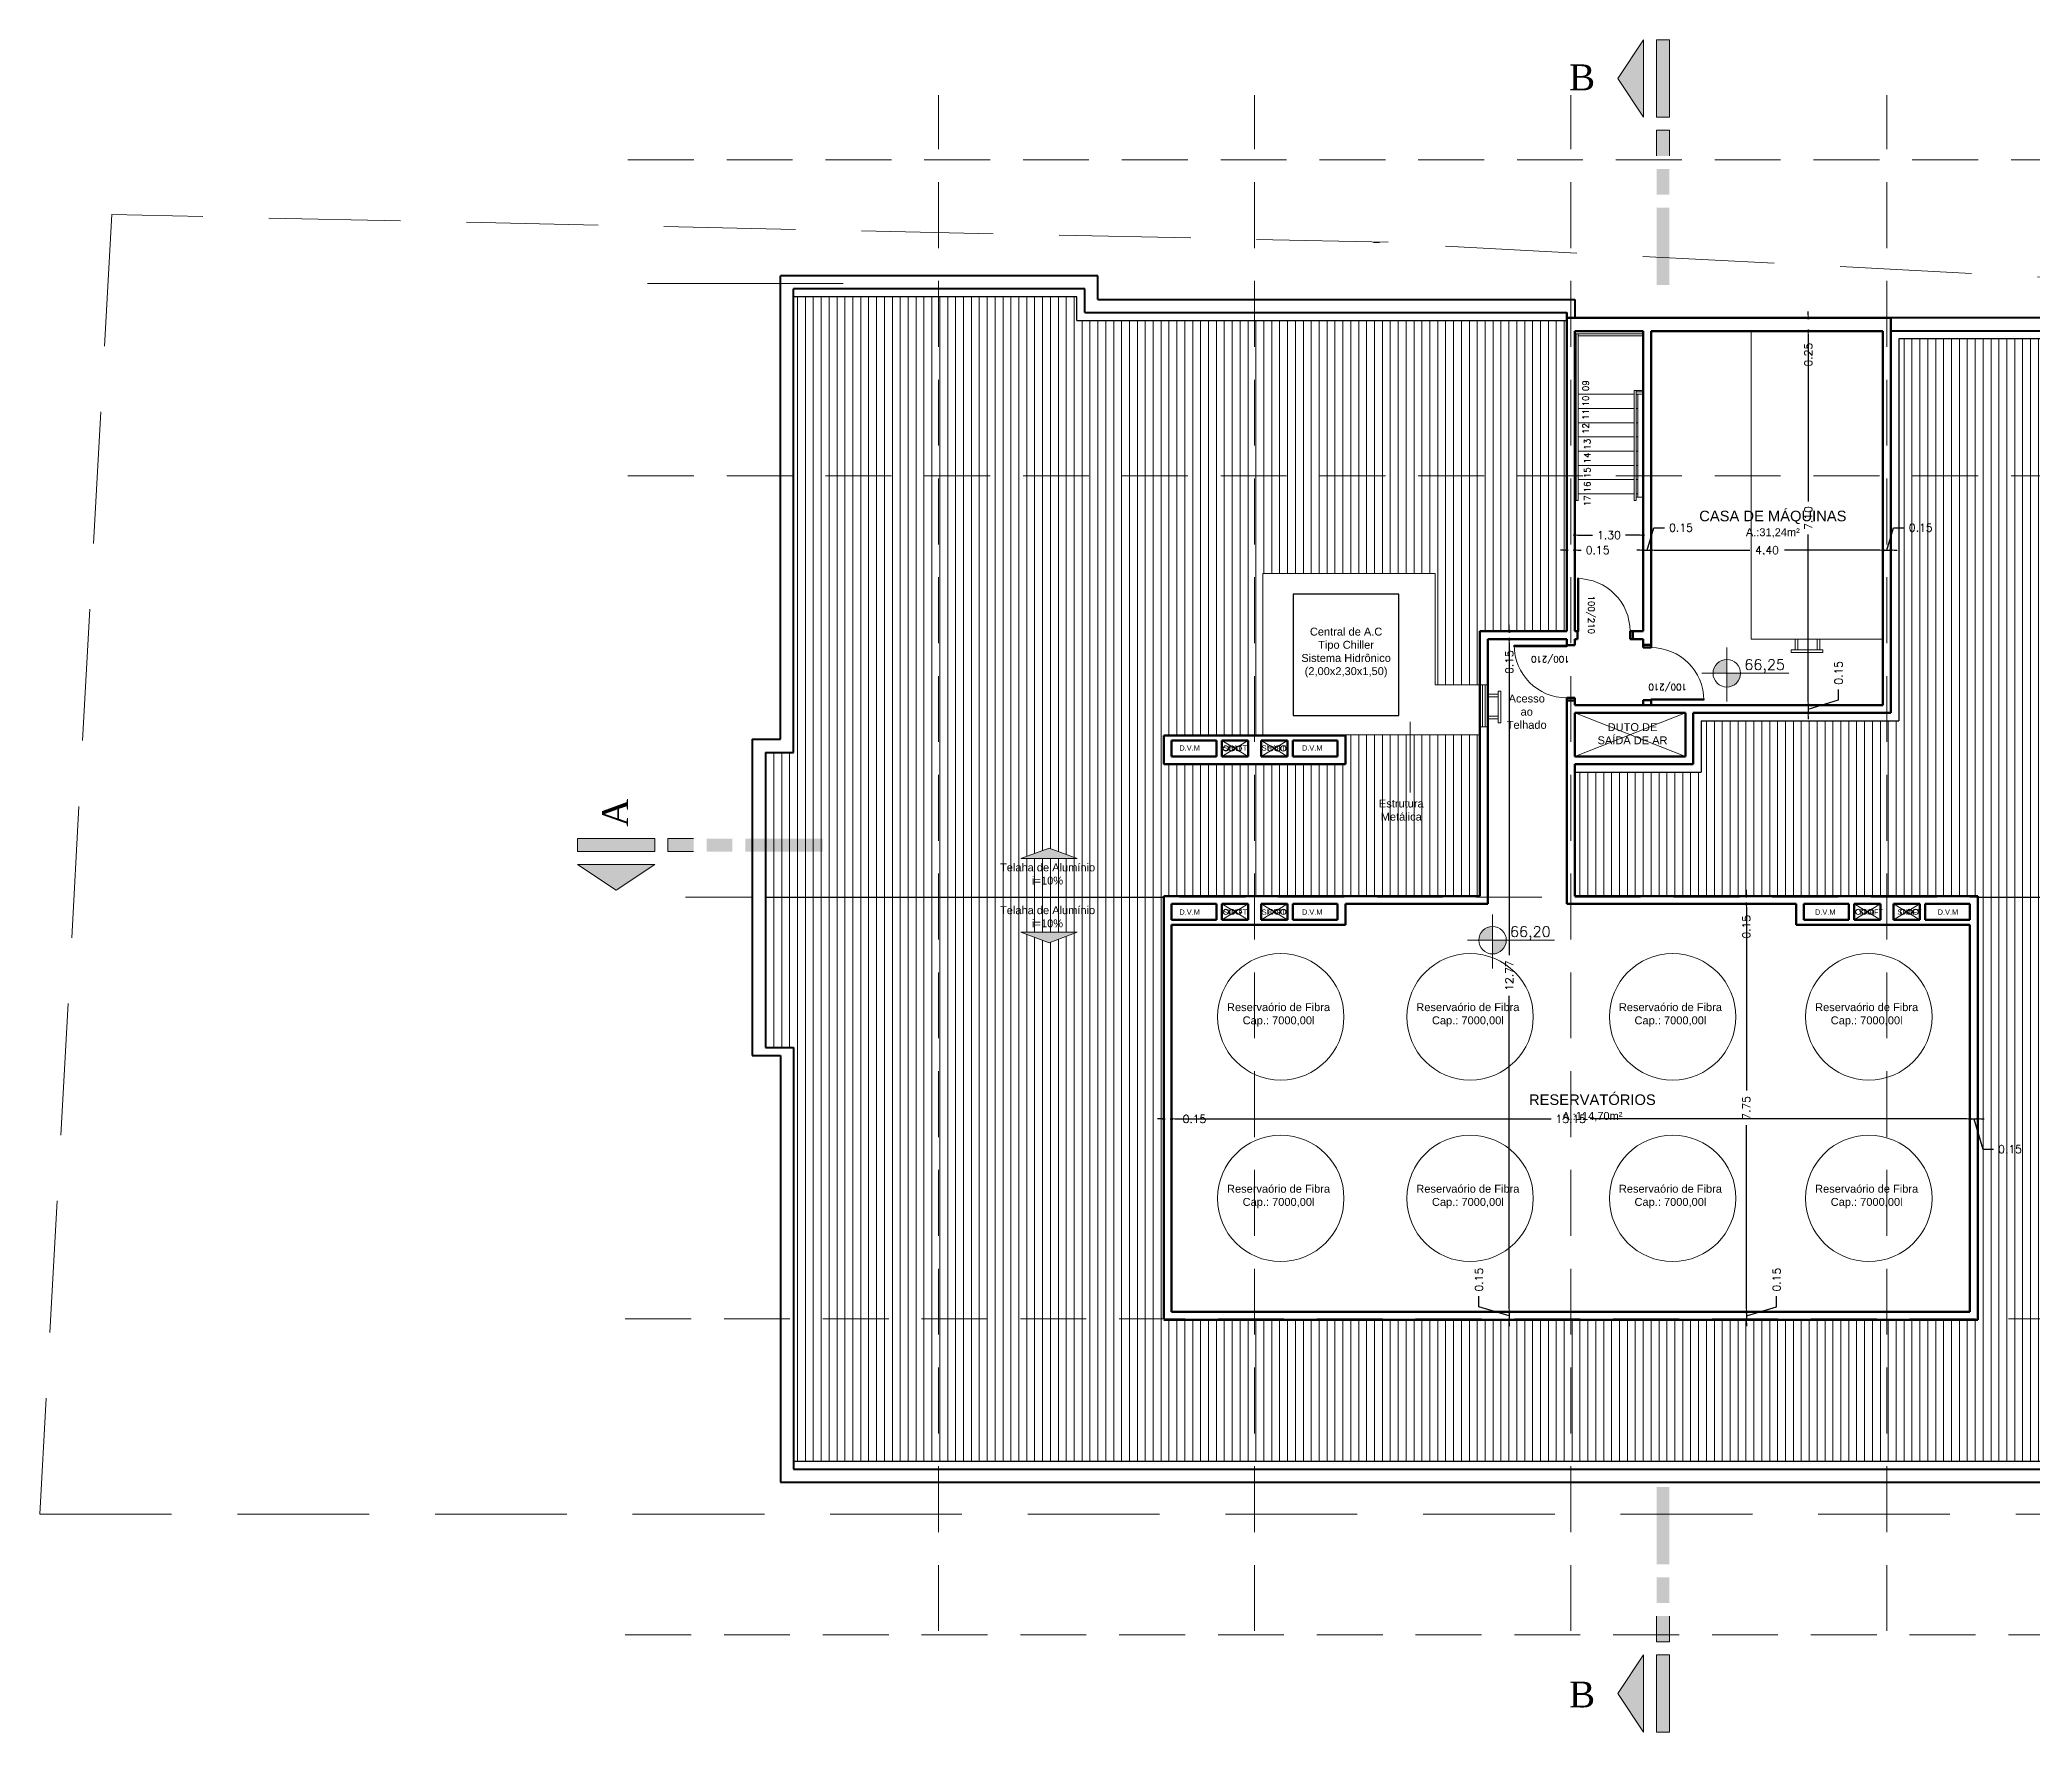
# Model space of a CAD drawing. Header units: millimetres. Extents: x 705 to 840, y 133 to 501.
# Drawn here: x 712.14 to 749.95, y 468.52 to 500.65 of the extents above; entities that cross this region are included whole.
import ezdxf

# ---------------------------------------------------------------- set-up
doc = ezdxf.new("R2010")
doc.units = ezdxf.units.MM
doc.header["$LTSCALE"] = 10
doc.linetypes.add('DASHED2', pattern=[0.375, 0.25, -0.125])
doc.layers.get('0').update_dxf_attribs({"color": 90})
for name, color, linetype, lineweight in [('cinza 03', 252, 'Continuous', 13), ('COTA', 90, 'Continuous', 9), ('linha estutura', 252, 'Continuous', 13), ('PAREDES', 50, 'Continuous', 50), ('PAREDES 2', 50, 'Continuous', 50), ('pn 02', 16, 'Continuous', 20), ('pn 04', 130, 'Continuous', 40), ('PN-01', 90, 'Continuous', 13), ('PN-03', 180, 'Continuous', 30), ('recuos', 16, 'Continuous', 20), ('texto', 16, 'Continuous', 20)]:
    doc.layers.add(name, color=color, linetype=linetype, lineweight=lineweight)
doc.styles.get("Standard").update_dxf_attribs({"font": 'simplex.shx'})
doc.dimstyles.new('1-100', dxfattribs={"dimtxt": 0.15, "dimasz": 0.06, "dimexe": 0.2, "dimexo": 0.1, "dimgap": 0.1, "dimtad": 0, "dimzin": 0, "dimdsep": 46, "dimtxsty": 'Standard', "dimblk": 'DOT', "dimcen": 0.09, "dimclrd": 90, "dimclre": 90, "dimclrt": 16, "dimadec": 0, "dimazin": 0, "dimtfac": 1, "dimtofl": 0, "dimtmove": 0, "dimatfit": 3, "dimldrblk": 'DOT', "dimfxl": 0, "dimtolj": 1, "dimtzin": 0, "dimarcsym": 0})

# ---------------------------------------------------------------- blocks, each defined once
blk = doc.blocks.new('_DOT')
at = {"color": 0, "linetype": 'ByBlock'}
blk.add_line((-0.5, 0), (-1, 0), dxfattribs=at)
at = {"color": 0, "linetype": 'ByBlock', "const_width": 0.5}
blk.add_lwpolyline([(-0.25, 0, 1), (0.25, 0, 1)], format="xyb", close=True, dxfattribs=at)
blk = doc.blocks.new('*D143')
at = {"layer": 'linha estutura', "color": 90, "lineweight": -2}
for p, q in [((741.056, 490.963), (740.996, 490.963)), ((741.116, 491.038), (741.116, 490.763)), ((741.266, 491.038), (741.266, 490.763)), ((741.326, 490.963), (741.386, 490.963))]:
    blk.add_line(p, q, dxfattribs=at)
at = {"layer": 'linha estutura', "color": 90, "lineweight": -2, "xscale": 0.06, "yscale": 0.06, "zscale": 0.06}
blk.add_blockref('_DOT', (741.116, 490.963), dxfattribs=at)
at = {"layer": 'linha estutura', "color": 90, "lineweight": -2, "xscale": 0.06, "yscale": 0.06, "zscale": 0.06, "rotation": 180}
blk.add_blockref('_DOT', (741.266, 490.963), dxfattribs=at)
at = {"layer": 'linha estutura', "color": 16, "insert": (741.7, 490.963), "char_height": 0.15, "attachment_point": 5}
blk.add_mtext('\\A1;0.15', dxfattribs=at)
blk = doc.blocks.new('*D144')
at = {"layer": 'linha estutura', "color": 90, "lineweight": -2}
for p, q in [((741.266, 491.323), (741.266, 491.048)), ((741.326, 491.248), (741.602, 491.248)), ((742.506, 491.248), (742.23, 491.248)), ((742.566, 491.348), (742.566, 491.448))]:
    blk.add_line(p, q, dxfattribs=at)
at = {"layer": 'linha estutura', "color": 90, "lineweight": -2, "xscale": 0.06, "yscale": 0.06, "zscale": 0.06, "rotation": 180}
blk.add_blockref('_DOT', (741.266, 491.248), dxfattribs=at)
at = {"layer": 'linha estutura', "color": 90, "lineweight": -2, "xscale": 0.06, "yscale": 0.06, "zscale": 0.06}
blk.add_blockref('_DOT', (742.566, 491.248), dxfattribs=at)
at = {"layer": 'linha estutura', "color": 16, "insert": (741.916, 491.248), "char_height": 0.15, "attachment_point": 5}
blk.add_mtext('\\A1;1.30', dxfattribs=at)
blk = doc.blocks.new('*D145')
at = {"layer": 'linha estutura', "color": 90, "lineweight": -2}
for p, q in [((742.566, 491.063), (742.566, 491.163)), ((742.641, 490.963), (742.768, 491.388)), ((742.716, 491.063), (742.716, 491.163)), ((742.768, 491.388), (742.968, 491.388)), ((742.506, 490.963), (742.446, 490.963)), ((742.566, 490.963), (742.716, 490.963)), ((742.776, 490.963), (742.836, 490.963))]:
    blk.add_line(p, q, dxfattribs=at)
at = {"layer": 'linha estutura', "color": 90, "lineweight": -2, "xscale": 0.06, "yscale": 0.06, "zscale": 0.06}
blk.add_blockref('_DOT', (742.566, 490.963), dxfattribs=at)
at = {"layer": 'linha estutura', "color": 90, "lineweight": -2, "xscale": 0.06, "yscale": 0.06, "zscale": 0.06, "rotation": 180}
blk.add_blockref('_DOT', (742.716, 490.963), dxfattribs=at)
at = {"layer": 'linha estutura', "color": 16, "insert": (743.283, 491.388), "char_height": 0.15, "attachment_point": 5}
blk.add_mtext('\\A1;0.15', dxfattribs=at)
blk = doc.blocks.new('*D146')
at = {"layer": 'linha estutura', "color": 90, "lineweight": -2}
for p, q in [((742.716, 491.063), (742.716, 491.163)), ((747.116, 491.063), (747.116, 491.163)), ((742.776, 490.963), (744.587, 490.963)), ((747.056, 490.963), (745.244, 490.963))]:
    blk.add_line(p, q, dxfattribs=at)
at = {"layer": 'linha estutura', "color": 90, "lineweight": -2, "xscale": 0.06, "yscale": 0.06, "zscale": 0.06, "rotation": 180}
blk.add_blockref('_DOT', (742.716, 490.963), dxfattribs=at)
at = {"layer": 'linha estutura', "color": 90, "lineweight": -2, "xscale": 0.06, "yscale": 0.06, "zscale": 0.06}
blk.add_blockref('_DOT', (747.116, 490.963), dxfattribs=at)
at = {"layer": 'linha estutura', "color": 16, "insert": (744.916, 490.963), "char_height": 0.15, "attachment_point": 5}
blk.add_mtext('\\A1;4.40', dxfattribs=at)
blk = doc.blocks.new('*D147')
at = {"layer": 'linha estutura', "color": 90, "lineweight": -2}
for p, q in [((747.116, 491.063), (747.116, 491.163)), ((747.191, 490.963), (747.318, 491.388)), ((747.266, 491.063), (747.266, 491.163)), ((747.318, 491.388), (747.518, 491.388)), ((747.056, 490.963), (746.996, 490.963)), ((747.116, 490.963), (747.266, 490.963)), ((747.326, 490.963), (747.386, 490.963))]:
    blk.add_line(p, q, dxfattribs=at)
at = {"layer": 'linha estutura', "color": 90, "lineweight": -2, "xscale": 0.06, "yscale": 0.06, "zscale": 0.06}
blk.add_blockref('_DOT', (747.116, 490.963), dxfattribs=at)
at = {"layer": 'linha estutura', "color": 90, "lineweight": -2, "xscale": 0.06, "yscale": 0.06, "zscale": 0.06, "rotation": 180}
blk.add_blockref('_DOT', (747.266, 490.963), dxfattribs=at)
at = {"layer": 'linha estutura', "color": 16, "insert": (747.833, 491.388), "char_height": 0.15, "attachment_point": 5}
blk.add_mtext('\\A1;0.15', dxfattribs=at)
blk = doc.blocks.new('*D148')
at = {"layer": 'linha estutura', "color": 90, "lineweight": -2}
for p, q in [((745.508, 495.372), (745.899, 495.372)), ((745.699, 495.432), (745.699, 495.492)), ((745.508, 495.122), (745.899, 495.122)), ((745.699, 495.062), (745.699, 495.002))]:
    blk.add_line(p, q, dxfattribs=at)
at = {"layer": 'linha estutura', "color": 90, "lineweight": -2, "xscale": 0.06, "yscale": 0.06, "zscale": 0.06}
for p, rotation in [((745.699, 495.372), 270), ((745.699, 495.122), 90)]:
    blk.add_blockref('_DOT', p, dxfattribs=dict(at, rotation=rotation))
at = {"layer": 'linha estutura', "color": 16, "insert": (745.699, 494.673), "char_height": 0.15, "attachment_point": 5, "rotation": 90}
blk.add_mtext('\\A1;0.25', dxfattribs=at)
blk = doc.blocks.new('*D149')
at = {"layer": 'linha estutura', "color": 90, "lineweight": -2}
for p, q in [((745.508, 495.122), (745.899, 495.122)), ((745.699, 495.062), (745.699, 491.886)), ((745.699, 488.082), (745.699, 491.257)), ((745.799, 488.022), (745.899, 488.022))]:
    blk.add_line(p, q, dxfattribs=at)
at = {"layer": 'linha estutura', "color": 90, "lineweight": -2, "xscale": 0.06, "yscale": 0.06, "zscale": 0.06}
for p, rotation in [((745.699, 495.122), 90), ((745.699, 488.022), 270)]:
    blk.add_blockref('_DOT', p, dxfattribs=dict(at, rotation=rotation))
at = {"layer": 'linha estutura', "color": 16, "insert": (745.699, 491.572), "char_height": 0.15, "attachment_point": 5, "rotation": 90}
blk.add_mtext('\\A1;7.10', dxfattribs=at)
blk = doc.blocks.new('*D150')
at = {"layer": 'linha estutura', "color": 90, "lineweight": -2}
for p, q in [((745.699, 488.082), (745.699, 488.142)), ((746.274, 488.119), (746.274, 488.319)), ((745.699, 487.947), (746.274, 488.119)), ((745.699, 488.022), (745.699, 487.872)), ((745.699, 487.812), (745.699, 487.752)), ((745.799, 488.022), (745.899, 488.022)), ((745.799, 487.872), (745.899, 487.872))]:
    blk.add_line(p, q, dxfattribs=at)
at = {"layer": 'linha estutura', "color": 90, "lineweight": -2, "xscale": 0.06, "yscale": 0.06, "zscale": 0.06}
for p, rotation in [((745.699, 488.022), 270), ((745.699, 487.872), 90)]:
    blk.add_blockref('_DOT', p, dxfattribs=dict(at, rotation=rotation))
at = {"layer": 'linha estutura', "color": 16, "insert": (746.274, 488.633), "char_height": 0.15, "attachment_point": 5, "rotation": 90}
blk.add_mtext('\\A1;0.15', dxfattribs=at)
blk = doc.blocks.new('*D151')
at = {"layer": 'linha estutura', "color": 90, "lineweight": -2}
for p, q in [((733.466, 480.221), (733.466, 480.365)), ((733.616, 480.221), (733.616, 480.365)), ((733.406, 480.165), (733.346, 480.165)), ((733.676, 480.165), (733.736, 480.165))]:
    blk.add_line(p, q, dxfattribs=at)
at = {"layer": 'linha estutura', "color": 90, "lineweight": -2, "xscale": 0.06, "yscale": 0.06, "zscale": 0.06}
blk.add_blockref('_DOT', (733.466, 480.165), dxfattribs=at)
at = {"layer": 'linha estutura', "color": 90, "lineweight": -2, "xscale": 0.06, "yscale": 0.06, "zscale": 0.06, "rotation": 180}
blk.add_blockref('_DOT', (733.616, 480.165), dxfattribs=at)
at = {"layer": 'linha estutura', "color": 16, "insert": (734.05, 480.165), "char_height": 0.15, "attachment_point": 5}
blk.add_mtext('\\A1;0.15', dxfattribs=at)
blk = doc.blocks.new('*D152')
at = {"layer": 'linha estutura', "color": 90, "lineweight": -2}
for p, q in [((733.616, 480.221), (733.616, 480.365)), ((733.676, 480.165), (740.819, 480.165)), ((748.706, 480.165), (741.562, 480.165)), ((748.766, 480.065), (748.766, 479.965))]:
    blk.add_line(p, q, dxfattribs=at)
at = {"layer": 'linha estutura', "color": 90, "lineweight": -2, "xscale": 0.06, "yscale": 0.06, "zscale": 0.06, "rotation": 180}
blk.add_blockref('_DOT', (733.616, 480.165), dxfattribs=at)
at = {"layer": 'linha estutura', "color": 90, "lineweight": -2, "xscale": 0.06, "yscale": 0.06, "zscale": 0.06}
blk.add_blockref('_DOT', (748.766, 480.165), dxfattribs=at)
at = {"layer": 'linha estutura', "color": 16, "insert": (741.191, 480.165), "char_height": 0.15, "attachment_point": 5}
blk.add_mtext('\\A1;15.15', dxfattribs=at)
blk = doc.blocks.new('*D153')
at = {"layer": 'linha estutura', "color": 90, "lineweight": -2}
for p, q in [((748.706, 480.165), (748.646, 480.165)), ((748.766, 480.165), (748.916, 480.165)), ((748.766, 480.065), (748.766, 479.965)), ((748.841, 480.165), (749.013, 479.59)), ((748.916, 480.065), (748.916, 479.965)), ((748.976, 480.165), (749.036, 480.165)), ((749.013, 479.59), (749.213, 479.59))]:
    blk.add_line(p, q, dxfattribs=at)
at = {"layer": 'linha estutura', "color": 90, "lineweight": -2, "xscale": 0.06, "yscale": 0.06, "zscale": 0.06}
blk.add_blockref('_DOT', (748.766, 480.165), dxfattribs=at)
at = {"layer": 'linha estutura', "color": 90, "lineweight": -2, "xscale": 0.06, "yscale": 0.06, "zscale": 0.06, "rotation": 180}
blk.add_blockref('_DOT', (748.916, 480.165), dxfattribs=at)
at = {"layer": 'linha estutura', "color": 16, "insert": (749.528, 479.59), "char_height": 0.15, "attachment_point": 5}
blk.add_mtext('\\A1;0.15', dxfattribs=at)
blk = doc.blocks.new('*D154')
at = {"layer": 'linha estutura', "color": 90, "lineweight": -2}
for p, q in [((740.024, 489.482), (740.024, 489.542)), ((740.116, 489.422), (740.224, 489.422)), ((740.116, 489.272), (740.224, 489.272)), ((740.024, 489.212), (740.024, 489.152))]:
    blk.add_line(p, q, dxfattribs=at)
at = {"layer": 'linha estutura', "color": 90, "lineweight": -2, "xscale": 0.06, "yscale": 0.06, "zscale": 0.06}
for p, rotation in [((740.024, 489.422), 270), ((740.024, 489.272), 90)]:
    blk.add_blockref('_DOT', p, dxfattribs=dict(at, rotation=rotation))
at = {"layer": 'linha estutura', "color": 16, "insert": (740.024, 488.837), "char_height": 0.15, "attachment_point": 5, "rotation": 90}
blk.add_mtext('\\A1;0.15', dxfattribs=at)
blk = doc.blocks.new('*D155')
at = {"layer": 'linha estutura', "color": 90, "lineweight": -2}
for p, q in [((740.116, 489.272), (740.224, 489.272)), ((740.024, 489.212), (740.024, 483.272)), ((740.024, 476.562), (740.024, 482.501)), ((739.924, 476.502), (739.824, 476.502))]:
    blk.add_line(p, q, dxfattribs=at)
at = {"layer": 'linha estutura', "color": 90, "lineweight": -2, "xscale": 0.06, "yscale": 0.06, "zscale": 0.06}
for p, rotation in [((740.024, 489.272), 90), ((740.024, 476.502), 270)]:
    blk.add_blockref('_DOT', p, dxfattribs=dict(at, rotation=rotation))
at = {"layer": 'linha estutura', "color": 16, "insert": (740.024, 482.887), "char_height": 0.15, "attachment_point": 5, "rotation": 90}
blk.add_mtext('\\A1;12.77', dxfattribs=at)
blk = doc.blocks.new('*D156')
at = {"layer": 'linha estutura', "color": 90, "lineweight": -2}
for p, q in [((739.449, 476.599), (739.449, 476.799)), ((740.024, 476.427), (739.449, 476.599)), ((739.924, 476.502), (739.824, 476.502)), ((740.024, 476.562), (740.024, 476.622)), ((740.024, 476.502), (740.024, 476.352)), ((739.924, 476.352), (739.824, 476.352)), ((740.024, 476.292), (740.024, 476.232))]:
    blk.add_line(p, q, dxfattribs=at)
at = {"layer": 'linha estutura', "color": 90, "lineweight": -2, "xscale": 0.06, "yscale": 0.06, "zscale": 0.06}
for p, rotation in [((740.024, 476.502), 270), ((740.024, 476.352), 90)]:
    blk.add_blockref('_DOT', p, dxfattribs=dict(at, rotation=rotation))
at = {"layer": 'linha estutura', "color": 16, "insert": (739.449, 477.113), "char_height": 0.15, "attachment_point": 5, "rotation": 90}
blk.add_mtext('\\A1;0.15', dxfattribs=at)
blk = doc.blocks.new('*D157')
at = {"layer": 'linha estutura', "color": 90, "lineweight": -2}
for p, q in [((744.523, 484.457), (744.523, 484.517)), ((744.616, 484.397), (744.723, 484.397)), ((744.523, 484.187), (744.523, 484.127)), ((744.616, 484.247), (744.723, 484.247))]:
    blk.add_line(p, q, dxfattribs=at)
at = {"layer": 'linha estutura', "color": 90, "lineweight": -2, "xscale": 0.06, "yscale": 0.06, "zscale": 0.06}
for p, rotation in [((744.523, 484.397), 270), ((744.523, 484.247), 90)]:
    blk.add_blockref('_DOT', p, dxfattribs=dict(at, rotation=rotation))
at = {"layer": 'linha estutura', "color": 16, "insert": (744.523, 483.812), "char_height": 0.15, "attachment_point": 5, "rotation": 90}
blk.add_mtext('\\A1;0.15', dxfattribs=at)
blk = doc.blocks.new('*D158')
at = {"layer": 'linha estutura', "color": 90, "lineweight": -2}
for p, q in [((744.523, 484.187), (744.523, 480.703)), ((744.616, 484.247), (744.723, 484.247)), ((744.523, 476.562), (744.523, 480.046)), ((744.423, 476.502), (744.323, 476.502))]:
    blk.add_line(p, q, dxfattribs=at)
at = {"layer": 'linha estutura', "color": 90, "lineweight": -2, "xscale": 0.06, "yscale": 0.06, "zscale": 0.06}
for p, rotation in [((744.523, 484.247), 90), ((744.523, 476.502), 270)]:
    blk.add_blockref('_DOT', p, dxfattribs=dict(at, rotation=rotation))
at = {"layer": 'linha estutura', "color": 16, "insert": (744.523, 480.374), "char_height": 0.15, "attachment_point": 5, "rotation": 90}
blk.add_mtext('\\A1;7.75', dxfattribs=at)
blk = doc.blocks.new('*D159')
at = {"layer": 'linha estutura', "color": 90, "lineweight": -2}
for p, q in [((745.098, 476.599), (745.098, 476.799)), ((744.423, 476.502), (744.323, 476.502)), ((744.523, 476.562), (744.523, 476.622)), ((744.523, 476.427), (745.098, 476.599)), ((744.523, 476.502), (744.523, 476.352)), ((744.523, 476.292), (744.523, 476.232)), ((744.623, 476.352), (744.723, 476.352))]:
    blk.add_line(p, q, dxfattribs=at)
at = {"layer": 'linha estutura', "color": 90, "lineweight": -2, "xscale": 0.06, "yscale": 0.06, "zscale": 0.06}
for p, rotation in [((744.523, 476.502), 270), ((744.523, 476.352), 90)]:
    blk.add_blockref('_DOT', p, dxfattribs=dict(at, rotation=rotation))
at = {"layer": 'linha estutura', "color": 16, "insert": (745.098, 477.113), "char_height": 0.15, "attachment_point": 5, "rotation": 90}
blk.add_mtext('\\A1;0.15', dxfattribs=at)

msp = doc.modelspace()

# ---------------------------------------------------------------- hatches: boundary and pattern name
at = {"layer": 'cinza 03'}
h = msp.add_hatch(dxfattribs=at)
h.set_pattern_fill('_USER', color=256, scale=0.15, angle=90, style=0, pattern_type=0)
h.set_pattern_definition([(90, (759.06589, 189.11928), (-0.15, 9e-18), [])])
h.paths.add_polyline_path([(741.116, 495.322), (735.191, 495.322), (735.191, 492.372), (741.116, 492.372)])
h.paths.add_polyline_path([(741.116, 492.372), (735.191, 492.372), (735.191, 487.447), (735.346, 487.447), (735.346, 490.522), (738.615, 490.522), (738.615, 488.407), (739.466, 488.407), (739.466, 489.422), (741.116, 489.422)])
h.paths.add_polyline_path([(739.466, 487.457), (736.916, 487.457), (736.916, 486.897), (735.191, 486.897), (735.191, 484.397), (739.466, 484.397)])
h.paths.add_polyline_path([(735.191, 486.897), (733.466, 486.897), (733.466, 487.447), (735.191, 487.447), (735.191, 492.372), (729.191, 492.372), (729.191, 484.372), (733.466, 484.372), (733.466, 484.397), (735.191, 484.397)])
h.paths.add_polyline_path([(731.822, 485.108), (730.756, 485.108), (731.289, 485.306)], flags=16)
h.paths.add_polyline_path([(735.191, 495.322), (731.816, 495.322), (731.816, 495.772), (729.191, 495.772), (729.191, 492.372), (735.191, 492.372)])
h.paths.add_polyline_path([(729.191, 495.772), (726.441, 495.772), (726.441, 492.372), (729.191, 492.372)])
h.paths.add_polyline_path([(729.191, 492.372), (726.441, 492.372), (726.441, 487.122), (725.908, 487.122), (725.908, 484.372), (729.191, 484.372)])
h.paths.add_polyline_path([(729.191, 484.372), (725.908, 484.372), (725.908, 481.522), (726.441, 481.522), (726.441, 476.372), (729.191, 476.372)])
h.paths.add_polyline_path([(733.466, 483.847), (733.466, 484.372), (729.191, 484.372), (729.191, 476.372), (733.466, 476.372)])
h.paths.add_polyline_path([(731.289, 483.51), (730.756, 483.708), (731.822, 483.708)], flags=16)
h.paths.add_polyline_path([(735.191, 476.352), (733.466, 476.352), (733.466, 476.372), (729.191, 476.372), (729.191, 473.67), (735.191, 473.67)])
h.paths.add_polyline_path([(729.191, 476.372), (726.441, 476.372), (726.441, 473.67), (729.191, 473.67)])
h.paths.add_polyline_path([(741.191, 476.352), (735.191, 476.352), (735.191, 473.67), (741.191, 473.67)])
h.paths.add_polyline_path([(747.191, 476.352), (741.191, 476.352), (741.191, 473.67), (747.191, 473.67)])
h.paths.add_polyline_path([(753.166, 476.372), (748.916, 476.372), (748.916, 476.352), (747.191, 476.352), (747.191, 473.67), (753.166, 473.67)])
h.paths.add_polyline_path([(753.191, 482.222), (753.166, 482.222), (753.166, 484.372), (748.916, 484.372), (748.916, 483.847), (748.916, 476.372), (753.191, 476.372)])
h.paths.add_polyline_path([(751.085, 483.51), (750.553, 483.708), (751.618, 483.708)], flags=16)
h.paths.add_polyline_path([(753.166, 492.372), (747.416, 492.372), (747.416, 487.722), (747.191, 487.722), (747.191, 484.397), (748.916, 484.397), (748.916, 484.372), (753.166, 484.372)])
h.paths.add_polyline_path([(751.085, 485.306), (751.618, 485.108), (750.553, 485.108)], flags=16)
h.paths.add_polyline_path([(747.191, 487.722), (743.666, 487.722), (743.666, 486.747), (741.266, 486.747), (741.266, 484.397), (747.191, 484.397)])
h.paths.add_polyline_path([(753.166, 494.972), (747.416, 494.972), (747.416, 492.372), (753.166, 492.372)])
h.paths.add_polyline_path([(737.524, 486.266), (738.424, 486.266), (738.424, 485.788), (737.524, 485.788)], flags=24)
h.paths.add_polyline_path([(730.328, 485.06), (732.196, 485.06), (732.196, 484.576), (730.328, 484.576)], flags=24)
h.paths.add_polyline_path([(730.328, 484.24), (732.196, 484.24), (732.196, 483.756), (730.328, 483.756)], flags=24)
h.paths.add_polyline_path([(750.125, 484.24), (751.992, 484.24), (751.992, 483.756), (750.125, 483.756)], flags=24)
h.paths.add_polyline_path([(750.125, 485.06), (751.992, 485.06), (751.992, 484.576), (750.125, 484.576)], flags=24)
h = msp.add_hatch(color=256, dxfattribs=at)
h.paths.add_polyline_path([(744.152, 488.887, 0.414214), (743.891, 488.625), (744.152, 488.625)])
h.paths.add_polyline_path([(744.152, 488.364, 0.414214), (744.414, 488.625), (744.152, 488.625)])
h = msp.add_hatch(color=256, dxfattribs=at)
h.paths.add_polyline_path([(739.706, 483.819, 0.414214), (739.444, 483.558), (739.706, 483.558)])
h.paths.add_polyline_path([(739.706, 483.296, 0.414214), (739.967, 483.558), (739.706, 483.558)])
at = {"layer": 'PN-01', "ltscale": 0.05}
h = msp.add_hatch(color=256, dxfattribs=at)
h.paths.add_polyline_path([(742.083, 499.915), (742.573, 500.65), (742.573, 499.18)])
h.paths.add_polyline_path([(742.818, 499.18), (742.818, 500.65), (743.063, 500.65), (743.063, 499.18)])
h.paths.add_polyline_path([(742.818, 498.445), (742.818, 498.935), (743.063, 498.935), (743.063, 498.445)])
h.paths.add_polyline_path([(742.818, 497.71), (742.818, 498.2), (743.063, 498.2), (743.063, 497.71)])
h.paths.add_polyline_path([(742.818, 496.741), (742.818, 497.465), (743.063, 497.465), (743.063, 496.741)])
h.paths.add_polyline_path([(742.818, 495.995), (742.818, 496.741), (743.063, 496.741), (743.063, 495.995)])
h = msp.add_hatch(color=256, dxfattribs=at)
h.paths.add_polyline_path([(723.075, 484.506), (722.34, 484.996), (723.81, 484.996)])
h.paths.add_polyline_path([(723.81, 485.241), (722.34, 485.241), (722.34, 485.486), (723.81, 485.486)])
h.paths.add_polyline_path([(724.545, 485.241), (724.055, 485.241), (724.055, 485.486), (724.545, 485.486)])
h.paths.add_polyline_path([(725.28, 485.241), (724.79, 485.241), (724.79, 485.486), (725.28, 485.486)])
h.paths.add_polyline_path([(726.249, 485.241), (725.525, 485.241), (725.525, 485.486), (726.249, 485.486)])
h.paths.add_polyline_path([(726.995, 485.241), (726.249, 485.241), (726.249, 485.486), (726.995, 485.486)])
at = {"layer": 'PN-01'}
for points in [[(731.289, 485.306), (731.822, 485.108), (730.756, 485.108)], [(731.289, 483.51), (731.822, 483.708), (730.756, 483.708)]]:
    msp.add_hatch(color=256, dxfattribs=at).paths.add_polyline_path(points)
at = {"layer": 'PN-01', "ltscale": 0.05}
h = msp.add_hatch(color=256, dxfattribs=at)
h.paths.add_polyline_path([(742.083, 469.259), (742.573, 468.524), (742.573, 469.994)])
h.paths.add_polyline_path([(742.818, 469.994), (742.818, 468.524), (743.063, 468.524), (743.063, 469.994)])
h.paths.add_polyline_path([(742.818, 470.729), (742.818, 470.239), (743.063, 470.239), (743.063, 470.729)])
h.paths.add_polyline_path([(742.818, 471.464), (742.818, 470.974), (743.063, 470.974), (743.063, 471.464)])
h.paths.add_polyline_path([(742.818, 472.433), (742.818, 471.709), (743.063, 471.709), (743.063, 472.433)])
h.paths.add_polyline_path([(742.818, 473.179), (742.818, 472.433), (743.063, 472.433), (743.063, 473.179)])

# ---------------------------------------------------------------- linework, layer by layer
at = {"layer": 'cinza 03'}
for p, q in [((727.38, 496.023), (723.667, 496.023)), ((741.266, 487.872), (743.366, 487.047)), ((743.366, 487.872), (741.266, 487.047)), ((735.066, 487.347), (734.566, 487.047)), ((734.566, 487.347), (735.066, 487.047)), ((735.316, 487.347), (735.816, 487.047)), ((735.816, 487.347), (735.316, 487.047)), ((735.066, 483.947), (734.566, 484.247)), ((734.566, 483.947), (735.066, 484.247)), ((735.316, 483.947), (735.816, 484.247)), ((735.816, 483.947), (735.316, 484.247)), ((747.066, 483.947), (746.566, 484.247)), ((746.566, 483.947), (747.066, 484.247)), ((747.316, 483.947), (747.816, 484.247)), ((747.816, 483.947), (747.316, 484.247))]:
    msp.add_line(p, q, dxfattribs=at)
for centre in [(734.646, 487.197), (734.76, 487.197), (734.889, 487.197), (735.492, 487.197), (735.622, 487.197), (735.736, 487.197), (734.646, 484.096), (734.76, 484.096), (734.889, 484.096), (735.492, 484.096), (735.622, 484.096), (735.736, 484.096), (746.646, 484.096), (746.76, 484.096), (746.889, 484.096), (747.492, 484.096), (747.622, 484.096), (747.736, 484.096)]:
    msp.add_circle(centre, 0.05, dxfattribs=at)
for centre, start, end in [((741.316, 489.422), 0, 90), ((741.116, 489.159), 180, 270), ((742.716, 488.112), 0, 90)]:
    msp.add_arc(centre, 1, start, end, dxfattribs=at)
at = {"layer": 'COTA'}
for p, q in [((744.152, 489.113), (744.152, 488.087)), ((743.678, 488.625), (745.331, 488.625)), ((738.143, 487.703), (738.143, 486.36)), ((739.706, 484.046), (739.706, 483.02)), ((739.231, 483.558), (740.884, 483.558))]:
    msp.add_line(p, q, dxfattribs=at)
for centre in [(744.152, 488.625), (739.706, 483.558)]:
    msp.add_circle(centre, 0.261, dxfattribs=at)
at = {"layer": 'linha estutura', "linetype": 'DASHED2', "ltscale": 0.5}
for p, q in [((729.191, 470.447), (729.191, 499.601)), ((735.191, 470.447), (735.191, 499.601)), ((741.191, 470.447), (741.191, 499.601)), ((747.191, 470.447), (747.191, 499.601)), ((723.297, 498.372), (767.656, 498.372)), ((723.297, 492.372), (767.656, 492.372)), ((724.39, 484.372), (771.017, 484.372)), ((723.247, 476.372), (770.918, 476.372)), ((723.247, 470.372), (770.918, 470.372))]:
    msp.add_line(p, q, dxfattribs=at)
at = {"layer": 'PAREDES'}
for p, q in [((741.116, 489.422), (741.116, 495.472)), ((742.566, 489.422), (742.566, 495.122)), ((742.716, 489.112), (742.716, 495.122)), ((741.266, 493.613), (741.266, 489.422)), ((741.266, 489.422), (741.266, 493.613)), ((739.466, 484.397), (739.466, 489.422)), ((741.116, 489.422), (739.466, 489.422)), ((739.616, 484.247), (739.616, 489.272)), ((741.116, 489.272), (739.616, 489.272)), ((741.116, 489.159), (741.116, 489.272)), ((741.316, 489.422), (741.266, 489.422)), ((741.316, 489.272), (741.266, 489.272)), ((741.266, 489.159), (741.266, 489.272)), ((741.316, 489.272), (741.316, 489.422)), ((741.316, 489.272), (741.316, 489.422)), ((742.316, 489.272), (742.316, 489.422)), ((742.316, 489.272), (742.316, 489.422)), ((742.316, 489.272), (742.316, 489.422)), ((742.566, 489.422), (742.316, 489.422)), ((742.566, 489.272), (742.316, 489.272)), ((742.366, 489.272), (742.366, 489.422)), ((742.566, 489.112), (742.566, 489.272)), ((741.266, 489.159), (741.116, 489.159)), ((741.266, 489.159), (741.116, 489.159)), ((742.566, 489.162), (742.716, 489.162)), ((742.566, 489.112), (742.716, 489.112)), ((742.566, 489.112), (742.716, 489.112)), ((742.566, 489.112), (742.716, 489.112)), ((741.116, 488.022), (741.116, 488.159)), ((741.266, 488.159), (741.116, 488.159)), ((741.266, 488.159), (741.116, 488.159)), ((741.266, 488.159), (741.116, 488.159)), ((741.266, 488.022), (741.266, 488.159)), ((741.266, 488.109), (741.116, 488.109)), ((742.566, 488.022), (742.566, 488.112)), ((742.566, 488.112), (742.716, 488.112)), ((742.566, 488.112), (742.716, 488.112)), ((742.716, 488.022), (742.716, 488.112))]:
    msp.add_line(p, q, dxfattribs=at)
at = {"layer": 'PAREDES', "linetype": 'Continuous'}
for p, q in [((741.266, 495.122), (741.266, 493.413)), ((741.266, 493.413), (741.266, 492.214))]:
    msp.add_line(p, q, dxfattribs=at)
at = {"layer": 'PAREDES 2'}
for p, q in [((747.266, 495.372), (747.266, 487.872)), ((741.266, 495.122), (742.566, 495.122)), ((742.716, 495.122), (747.116, 495.122)), ((747.116, 495.122), (747.116, 488.022)), ((741.116, 488.022), (741.116, 484.247)), ((741.266, 488.022), (747.116, 488.022)), ((741.266, 487.872), (743.366, 487.872)), ((741.266, 487.872), (741.266, 487.047)), ((743.366, 487.872), (743.366, 487.047)), ((743.516, 487.872), (743.516, 486.897)), ((743.516, 487.872), (747.266, 487.872)), ((736.916, 487.447), (733.466, 487.447)), ((733.466, 486.897), (733.466, 487.447)), ((736.916, 486.897), (736.916, 487.447)), ((734.466, 487.347), (733.616, 487.347)), ((733.616, 487.047), (733.616, 487.347)), ((733.616, 487.047), (734.466, 487.047)), ((734.466, 487.047), (733.616, 487.047)), ((734.466, 487.047), (733.916, 487.047)), ((734.466, 487.347), (734.466, 487.047)), ((735.066, 487.347), (734.566, 487.347)), ((734.566, 487.347), (734.566, 487.047)), ((735.066, 487.047), (734.566, 487.047)), ((735.066, 487.047), (735.066, 487.347)), ((735.066, 487.347), (735.066, 487.047)), ((735.066, 487.347), (735.066, 487.047)), ((735.316, 487.047), (735.316, 487.347)), ((735.316, 487.347), (735.816, 487.347)), ((735.316, 487.347), (735.316, 487.047)), ((735.316, 487.347), (735.316, 487.047)), ((735.816, 487.047), (735.316, 487.047)), ((735.816, 487.347), (735.816, 487.047)), ((735.916, 487.347), (735.916, 487.047)), ((735.916, 487.347), (736.766, 487.347)), ((735.916, 487.047), (736.766, 487.047)), ((735.916, 487.047), (736.466, 487.047)), ((736.766, 487.047), (735.916, 487.047)), ((735.916, 487.047), (736.766, 487.047)), ((736.766, 487.047), (735.916, 487.047)), ((736.766, 487.047), (736.766, 487.347)), ((741.266, 487.047), (743.366, 487.047)), ((733.466, 486.897), (736.916, 486.897)), ((741.266, 486.897), (743.516, 486.897)), ((741.266, 486.897), (741.266, 484.397)), ((733.466, 484.397), (739.466, 484.397)), ((733.466, 484.397), (733.466, 483.847)), ((741.266, 484.397), (748.916, 484.397)), ((748.916, 484.397), (748.916, 483.847)), ((733.616, 484.247), (733.616, 483.947)), ((733.616, 484.247), (734.466, 484.247)), ((734.466, 484.247), (733.616, 484.247)), ((734.466, 484.247), (733.916, 484.247)), ((734.466, 483.947), (734.466, 484.247)), ((734.566, 483.947), (734.566, 484.247)), ((735.066, 484.247), (734.566, 484.247)), ((735.066, 483.947), (735.066, 484.247)), ((735.066, 483.947), (735.066, 484.247)), ((735.316, 483.947), (735.316, 484.247)), ((735.316, 483.947), (735.316, 484.247)), ((735.816, 484.247), (735.316, 484.247)), ((735.816, 483.947), (735.816, 484.247)), ((735.916, 484.247), (736.766, 484.247)), ((735.916, 484.247), (736.466, 484.247)), ((735.916, 483.947), (735.916, 484.247)), ((736.766, 484.247), (735.916, 484.247)), ((735.916, 484.247), (736.766, 484.247)), ((736.766, 484.247), (735.916, 484.247)), ((736.766, 484.247), (736.766, 483.947)), ((736.916, 484.247), (736.916, 483.847)), ((739.616, 484.247), (736.916, 484.247)), ((745.466, 484.247), (741.116, 484.247)), ((745.466, 484.247), (745.466, 483.847)), ((745.616, 484.247), (745.616, 483.947)), ((745.616, 484.247), (746.466, 484.247)), ((746.466, 484.247), (745.616, 484.247)), ((746.466, 484.247), (745.916, 484.247)), ((746.466, 483.947), (746.466, 484.247)), ((747.066, 484.247), (746.566, 484.247)), ((746.566, 484.247), (747.066, 484.247)), ((746.566, 483.947), (746.566, 484.247)), ((747.066, 483.947), (747.066, 484.247)), ((747.066, 483.947), (747.066, 484.247)), ((747.316, 483.947), (747.316, 484.247)), ((747.316, 483.947), (747.316, 484.247)), ((747.316, 484.247), (747.816, 484.247)), ((747.816, 483.947), (747.816, 484.247)), ((747.916, 484.247), (748.466, 484.247)), ((747.916, 483.947), (747.916, 484.247)), ((748.766, 484.247), (747.916, 484.247)), ((747.916, 484.247), (748.766, 484.247)), ((748.766, 484.247), (747.916, 484.247)), ((748.766, 484.247), (748.766, 483.947)), ((733.466, 483.847), (733.466, 476.372)), ((734.466, 483.947), (733.616, 483.947)), ((733.616, 483.847), (736.916, 483.847)), ((733.616, 483.847), (733.616, 476.502)), ((735.066, 483.947), (734.566, 483.947)), ((735.316, 483.947), (735.816, 483.947)), ((735.916, 483.947), (736.766, 483.947)), ((745.466, 483.847), (748.766, 483.847)), ((746.466, 483.947), (745.616, 483.947)), ((747.066, 483.947), (746.566, 483.947)), ((747.316, 483.947), (747.816, 483.947)), ((747.916, 483.947), (748.766, 483.947)), ((748.766, 483.847), (748.766, 476.502)), ((748.916, 483.847), (748.916, 476.352)), ((748.766, 476.502), (733.616, 476.502)), ((748.916, 476.352), (733.466, 476.352))]:
    msp.add_line(p, q, dxfattribs=at)
msp.add_lwpolyline([(747.266, 495.372), (741.116, 495.372)], dxfattribs=at)
at = {"layer": 'pn 02', "ltscale": 0.05}
for p, q in [((742.573, 500.65), (742.083, 499.915)), ((742.573, 500.65), (742.573, 499.18)), ((742.573, 500.65), (742.573, 499.18)), ((722.34, 484.996), (723.075, 484.506)), ((722.34, 484.996), (723.81, 484.996)), ((722.34, 484.996), (723.81, 484.996)), ((742.573, 468.524), (742.573, 469.994)), ((742.573, 468.524), (742.573, 469.994)), ((742.573, 468.524), (742.083, 469.259))]:
    msp.add_line(p, q, dxfattribs=at)
at = {"layer": 'pn 02'}
for p, q in [((742.573, 499.18), (742.573, 500.65)), ((742.818, 499.18), (742.818, 500.65)), ((742.818, 500.65), (743.063, 500.65)), ((743.063, 500.65), (743.063, 499.18)), ((743.063, 499.18), (742.818, 499.18)), ((743.063, 499.18), (742.818, 499.18)), ((743.063, 498.935), (742.818, 498.935)), ((742.818, 498.445), (742.818, 498.935)), ((743.063, 498.935), (742.818, 498.935)), ((742.818, 498.445), (742.818, 498.935)), ((743.063, 498.935), (743.063, 498.445)), ((743.063, 498.935), (743.063, 498.445)), ((744.616, 495.122), (744.616, 489.272)), ((742.466, 491.967), (742.566, 491.967)), ((744.616, 489.272), (747.116, 489.272)), ((739.466, 488.407), (738.615, 488.407)), ((739.616, 488.407), (739.466, 488.407)), ((739.516, 487.607), (739.516, 488.407)), ((739.566, 487.607), (739.566, 488.407)), ((739.616, 487.607), (739.466, 487.607)), ((722.34, 485.486), (723.81, 485.486)), ((722.34, 485.241), (722.34, 485.486)), ((723.81, 485.486), (723.81, 485.241)), ((724.055, 485.486), (724.055, 485.241)), ((724.055, 485.486), (724.545, 485.486)), ((723.81, 485.241), (722.34, 485.241)), ((724.545, 485.241), (724.055, 485.241)), ((723.81, 484.996), (722.34, 484.996)), ((742.818, 470.729), (742.818, 470.239)), ((743.063, 470.239), (743.063, 470.729)), ((742.573, 469.994), (742.573, 468.524)), ((743.063, 470.239), (742.818, 470.239)), ((742.818, 469.994), (742.818, 468.524)), ((743.063, 469.994), (742.818, 469.994)), ((743.063, 468.524), (743.063, 469.994)), ((742.818, 468.524), (743.063, 468.524))]:
    msp.add_line(p, q, dxfattribs=at)
for points in [[(741.292, 495.07), (742.566, 495.07)], [(742.566, 495.032), (741.33, 495.032)], [(739.466, 487.457), (735.346, 487.457), (735.346, 490.522), (738.615, 490.522), (738.615, 488.407)]]:
    msp.add_lwpolyline(points, dxfattribs=at)
for centre in [(735.687, 482.103), (739.28, 482.103), (743.124, 482.103), (746.848, 482.103), (735.687, 478.657), (739.28, 478.657), (743.124, 478.657), (746.848, 478.657)]:
    msp.add_circle(centre, 1.2, dxfattribs=at)
at = {"layer": 'pn 04'}
for p, q in [((732.216, 496.172), (726.191, 496.172)), ((726.191, 487.372), (726.191, 496.172)), ((732.216, 495.722), (732.216, 496.172)), ((726.441, 487.122), (726.441, 495.922)), ((731.966, 495.922), (726.441, 495.922)), ((731.966, 495.472), (731.966, 495.922)), ((732.216, 495.722), (741.266, 495.722)), ((741.266, 495.722), (741.266, 495.372)), ((731.966, 495.472), (741.116, 495.472)), ((753.416, 495.372), (747.266, 495.372)), ((753.166, 495.122), (747.266, 495.122)), ((725.658, 487.372), (725.658, 481.372)), ((725.658, 487.372), (726.191, 487.372)), ((725.908, 487.122), (725.908, 481.522)), ((725.908, 487.122), (726.441, 487.122)), ((725.658, 481.372), (726.191, 481.372)), ((725.908, 481.522), (726.441, 481.522)), ((726.191, 481.372), (726.191, 473.27)), ((726.441, 481.522), (726.441, 473.52)), ((726.441, 473.52), (753.166, 473.52)), ((726.191, 473.27), (753.416, 473.27))]:
    msp.add_line(p, q, dxfattribs=at)
at = {"layer": 'PN-01', "ltscale": 0.05}
for p, q in [((742.083, 499.915), (742.573, 499.18)), ((723.075, 484.506), (723.81, 484.996)), ((742.083, 469.259), (742.573, 469.994))]:
    msp.add_line(p, q, dxfattribs=at)
at = {"layer": 'PN-01'}
for p, q in [((741.266, 493.922), (741.292, 493.922)), ((741.33, 493.922), (742.397, 493.922)), ((742.435, 493.922), (742.466, 493.922)), ((742.466, 492.865), (742.466, 493.922)), ((742.466, 493.922), (742.566, 493.922)), ((741.266, 493.652), (741.292, 493.652)), ((741.33, 493.652), (742.397, 493.652)), ((742.435, 493.652), (742.466, 493.652)), ((741.266, 493.382), (741.292, 493.382)), ((741.266, 493.112), (741.292, 493.112)), ((741.33, 493.382), (742.397, 493.382)), ((741.33, 493.112), (741.886, 493.112)), ((741.886, 493.112), (742.397, 493.112)), ((742.435, 493.382), (742.466, 493.382)), ((742.435, 493.112), (742.466, 493.112)), ((741.266, 492.842), (741.292, 492.842)), ((741.33, 492.842), (742.397, 492.842)), ((742.435, 492.842), (742.466, 492.842)), ((742.466, 492.865), (742.466, 491.967)), ((741.266, 492.572), (741.292, 492.572)), ((741.266, 492.302), (741.292, 492.302)), ((741.33, 492.572), (742.397, 492.572)), ((741.33, 492.302), (742.397, 492.302)), ((742.435, 492.572), (742.466, 492.572)), ((742.435, 492.302), (742.466, 492.302)), ((741.266, 492.032), (741.292, 492.032)), ((741.33, 492.032), (742.397, 492.032)), ((742.435, 492.032), (742.466, 492.032)), ((742.435, 491.967), (742.466, 491.967)), ((745.448, 489.072), (745.448, 489.272)), ((745.498, 489.072), (745.498, 489.272)), ((745.866, 489.072), (745.866, 489.272)), ((745.916, 489.072), (745.916, 489.272)), ((745.375, 489.022), (745.375, 489.072)), ((745.975, 489.022), (745.975, 489.072)), ((739.816, 488.227), (739.616, 488.227)), ((739.816, 488.177), (739.616, 488.177)), ((739.866, 488.285), (739.816, 488.285)), ((739.816, 487.809), (739.616, 487.809)), ((739.816, 487.759), (739.616, 487.759)), ((739.866, 487.685), (739.816, 487.685))]:
    msp.add_line(p, q, dxfattribs=at)
at = {"layer": 'PN-01', "linetype": 'Continuous'}
for p, q in [((745.975, 489.072), (745.375, 489.072)), ((745.975, 489.022), (745.375, 489.022)), ((739.816, 488.285), (739.816, 487.685)), ((739.866, 488.285), (739.866, 487.685))]:
    msp.add_line(p, q, dxfattribs=at)
at = {"layer": 'PN-01'}
for points in [[(741.292, 495.07), (741.292, 493.29)], [(741.33, 493.281), (741.33, 495.07)], [(742.397, 493.968), (742.397, 493.994), (742.566, 493.994)], [(742.397, 493.994), (742.397, 492.891)], [(742.435, 492.877), (742.435, 493.994)], [(742.566, 493.968), (742.435, 493.968)], [(741.33, 493.281), (741.33, 491.902), (741.292, 491.902), (741.292, 493.291)], [(742.435, 492.877), (742.435, 491.902), (742.397, 491.902), (742.397, 492.891)]]:
    msp.add_lwpolyline(points, dxfattribs=at)
for points in [[(731.289, 485.306), (731.822, 485.108), (730.756, 485.108)], [(731.289, 483.51), (731.822, 483.708), (730.756, 483.708)]]:
    msp.add_lwpolyline(points, close=True, dxfattribs=at)
at = {"layer": 'PN-03'}
for p, q in [((731.816, 495.772), (726.441, 495.772)), ((731.816, 495.322), (731.816, 495.772)), ((731.816, 495.322), (741.116, 495.322)), ((747.416, 494.972), (747.416, 487.722)), ((753.166, 494.972), (747.416, 494.972)), ((743.666, 487.722), (743.666, 486.747)), ((743.666, 487.722), (747.416, 487.722)), ((741.266, 486.747), (743.666, 486.747)), ((725.908, 484.372), (733.466, 484.372)), ((748.916, 484.372), (753.166, 484.372)), ((726.441, 473.67), (753.166, 473.67))]:
    msp.add_line(p, q, dxfattribs=at)
for points in [[(741.316, 489.422), (741.346, 489.422), (741.346, 490.422), (741.316, 490.422)], [(735.925, 487.825), (737.925, 487.825), (737.925, 490.125), (735.925, 490.125)], [(741.116, 489.159), (741.116, 489.129), (740.116, 489.129), (740.116, 489.159)], [(742.716, 488.112), (742.716, 488.142), (743.716, 488.142), (743.716, 488.112)]]:
    msp.add_lwpolyline(points, close=True, dxfattribs=at)
at = {"layer": 'recuos', "linetype": 'DASHED2'}
for p, q in [((713.501, 497.331), (712.137, 472.66)), ((737.728, 496.808), (713.501, 497.331)), ((786.249, 494.286), (737.445, 496.802)), ((712.137, 472.66), (784.918, 472.66))]:
    msp.add_line(p, q, dxfattribs=at)

# ---------------------------------------------------------------- texts
at = {"layer": 'COTA'}
for s, p in [('66,25', (744.485, 488.688)), ('66,20', (740.038, 483.621))]:
    msp.add_text(s, height=0.2, dxfattribs=at).set_placement(p)
for s, insert, char_height, width, attachment_point in [('{\\fArial|b0|i0|c0|p34;CASA DE MÁQUINAS\\P\\H0.75x;A.:31,24m²}', (745.026, 491.711), 0.2, 4.861, 2), ('{\\fArial|b0|i0|c0|p34;Central de A.C\\PTipo Chiller\\PSistema Hidrônico\\P(2,00x2,30x1,50)}', (736.927, 489.491), 0.15, 4.861, 2), ('{\\fArial|b0|i0|c0|p34;Acesso ao Telhado}', (740.355, 488.221), 0.15, 0.86369, 2), ('{\\fArial|b0|i0|c0|p34;DUTO DE SAÍDA DE AR}', (742.363, 487.678), 0.15, 1.506, 2), ('{\\fArial|b0|i0|c0|p34;D.V.M}', (733.957, 487.257), 0.1, 0.55043, 2), ('{\\fArial|b0|i0|c0|p34;SHAFT}', (734.822, 487.257), 0.1, 0.50418, 2), ('{\\fArial|b0|i0|c0|p34;SHAFT}', (735.555, 487.257), 0.1, 0.45505, 2), ('{\\fArial|b0|i0|c0|p34;D.V.M}', (736.284, 487.257), 0.1, 0.51916, 2), ('{\\fArial|b0|i0|c0|p34;Estrutura Metálica}', (737.974, 486.228), 0.15, 0.864, 2), ('{\\fArial|b0|i0|c0|p34;Telaha de Alumínio \\Pi=10%}', (731.262, 484.613), 0.15, 2.191, 8), ('{\\fArial|b0|i0|c0|p34;Telaha de Alumínio \\Pi=10%}', (731.262, 484.203), 0.15, 2.191, 2), ('{\\fArial|b0|i0|c0|p34;D.V.M}', (733.957, 484.142), 0.1, 0.55043, 2), ('{\\fArial|b0|i0|c0|p34;SHAFT}', (734.822, 484.142), 0.1, 0.50418, 2), ('{\\fArial|b0|i0|c0|p34;SHAFT}', (735.555, 484.142), 0.1, 0.45505, 2), ('{\\fArial|b0|i0|c0|p34;D.V.M}', (736.284, 484.142), 0.1, 0.51916, 2), ('{\\fArial|b0|i0|c0|p34;D.V.M}', (746.021, 484.142), 0.1, 0.55043, 2), ('{\\fArial|b0|i0|c0|p34;SHAFT}', (746.886, 484.142), 0.1, 0.50418, 2), ('{\\fArial|b0|i0|c0|p34;SHAFT}', (747.619, 484.142), 0.1, 0.45505, 2), ('{\\fArial|b0|i0|c0|p34;D.V.M}', (748.348, 484.142), 0.1, 0.51916, 2), ('{\\fArial|b0|i0|c0|p34;Reservaório de Fibra\\PCap.: 7000,00l}', (735.645, 482.362), 0.15, 2.11374, 2), ('{\\fArial|b0|i0|c0|p34;Reservaório de Fibra\\PCap.: 7000,00l}', (739.238, 482.362), 0.15, 2.11374, 2), ('{\\fArial|b0|i0|c0|p34;Reservaório de Fibra\\PCap.: 7000,00l}', (743.082, 482.362), 0.15, 2.11374, 2), ('{\\fArial|b0|i0|c0|p34;Reservaório de Fibra\\PCap.: 7000,00l}', (746.806, 482.362), 0.15, 2.11374, 2), ('{\\fArial|b0|i0|c0|p34;RESERVATÓRIOS\\P\\H0.75x;A.:114,70m²}', (741.601, 480.631), 0.2, 4.861, 2), ('{\\fArial|b0|i0|c0|p34;Reservaório de Fibra\\PCap.: 7000,00l}', (735.645, 478.915), 0.15, 2.11374, 2), ('{\\fArial|b0|i0|c0|p34;Reservaório de Fibra\\PCap.: 7000,00l}', (739.238, 478.915), 0.15, 2.11374, 2), ('{\\fArial|b0|i0|c0|p34;Reservaório de Fibra\\PCap.: 7000,00l}', (743.082, 478.915), 0.15, 2.11374, 2), ('{\\fArial|b0|i0|c0|p34;Reservaório de Fibra\\PCap.: 7000,00l}', (746.806, 478.915), 0.15, 2.11374, 2)]:
    msp.add_mtext(s, dxfattribs=dict(at, insert=insert, char_height=char_height, width=width, attachment_point=attachment_point))
at = {"layer": 'pn 02', "ltscale": 0.05, "char_height": 0.49, "width": 3.68578}
for insert, attachment_point in [((741.159, 499.691), 7), ((741.159, 469.484), 1)]:
    msp.add_mtext('{\\fTimes New Roman|b0|i0|c0|p18;B}', dxfattribs=dict(at, insert=insert, attachment_point=attachment_point))
at = {"layer": 'pn 02', "ltscale": 0.05, "insert": (723.3, 485.711), "char_height": 0.49, "width": 3.686, "attachment_point": 7, "rotation": 90}
msp.add_mtext('{\\fTimes New Roman|b0|i0|c0|p18;A}', dxfattribs=at)
at = {"layer": 'PN-01'}
for s, p in [('10', (741.534, 493.69)), ('11', (741.534, 493.436)), ('12', (741.534, 493.168)), ('13', (741.563, 492.87)), ('14', (741.563, 492.607)), ('15', (741.563, 492.329)), ('16', (741.563, 492.059)), ('17', (741.563, 491.796))]:
    msp.add_text(s, height=0.12, rotation=90, dxfattribs=at).set_placement(p)
at = {"layer": 'texto'}
for s, rotation, p in [('09', 90, (741.534, 493.981)), ('100/210', 270, (741.523, 490.101)), ('100/210', 180, (741.168, 488.951)), ('100/210', 180, (743.395, 488.422))]:
    msp.add_text(s, height=0.12, rotation=rotation, dxfattribs=at).set_placement(p)

# ---------------------------------------------------------------- dimensions: what is measured, and where the dimension line sits
at = {"layer": 'linha estutura'}
for base, p1, p2, picture, middle in [((745.699, 495.122), (745.408, 495.372), (745.408, 495.122), '*D148', (745.699, 494.673)), ((740.024, 489.272), (740.016, 489.422), (740.016, 489.272), '*D154', (740.024, 488.837)), ((744.523, 484.247), (744.516, 484.397), (744.516, 484.247), '*D157', (744.523, 483.812))]:
    dim = msp.add_linear_dim(base=base, p1=p1, p2=p2, angle=90, dimstyle='1-100', dxfattribs=at)
    dim.commit()
    dim.dimension.update_dxf_attribs({"geometry": picture, "text_midpoint": middle})
for base, p1, p2, picture, middle in [((745.699, 488.022), (745.408, 495.122), (745.699, 488.022), '*D149', (745.699, 491.572)), ((740.024, 476.502), (740.016, 489.272), (740.024, 476.502), '*D155', (740.024, 482.887)), ((745.699, 487.872), (745.699, 488.022), (745.699, 487.872), '*D150', (746.274, 488.419)), ((744.523276458, 476.501650475), (744.51588962, 484.246650475), (744.523276458, 476.501650475), '*D158', (744.523276458, 480.374150475)), ((740.024, 476.352), (740.024, 476.502), (740.024, 476.352), '*D156', (739.449, 476.899)), ((744.523, 476.352), (744.523, 476.502), (744.523, 476.352), '*D159', (745.098, 476.899))]:
    dim = msp.add_linear_dim(base=base, p1=p1, p2=p2, angle=90, dimstyle='1-100', override={"dimtmove": 1}, dxfattribs=at)
    dim.commit()
    dim.dimension.update_dxf_attribs({"geometry": picture, "text_midpoint": middle})
for base, p1, p2, picture, middle in [((742.566, 491.248), (741.266, 491.423), (742.566, 491.248), '*D144', (741.916, 491.248)), ((742.716, 490.963), (742.566, 490.963), (742.716, 490.963), '*D145', (743.068, 491.388)), ((747.116, 490.963), (742.716, 490.963), (747.116, 490.963), '*D146', (744.916, 490.963)), ((747.266, 490.963), (747.116, 490.963), (747.266, 490.963), '*D147', (747.618, 491.388)), ((748.766, 480.165), (733.616, 480.121), (748.766, 480.165), '*D152', (741.191, 480.165)), ((748.916, 480.165), (748.766, 480.165), (748.916, 480.165), '*D153', (749.313, 479.59))]:
    dim = msp.add_linear_dim(base=base, p1=p1, p2=p2, dimstyle='1-100', override={"dimtmove": 1}, dxfattribs=at)
    dim.commit()
    dim.dimension.update_dxf_attribs({"geometry": picture, "text_midpoint": middle})
for base, p1, p2, picture, middle in [((741.266, 490.963), (741.116, 491.138), (741.266, 491.138), '*D143', (741.7, 490.963)), ((733.616, 480.165), (733.466, 480.121), (733.616, 480.121), '*D151', (734.05, 480.165))]:
    dim = msp.add_linear_dim(base=base, p1=p1, p2=p2, dimstyle='1-100', dxfattribs=at)
    dim.commit()
    dim.dimension.update_dxf_attribs({"geometry": picture, "text_midpoint": middle})

doc.saveas('drawing.dxf')
